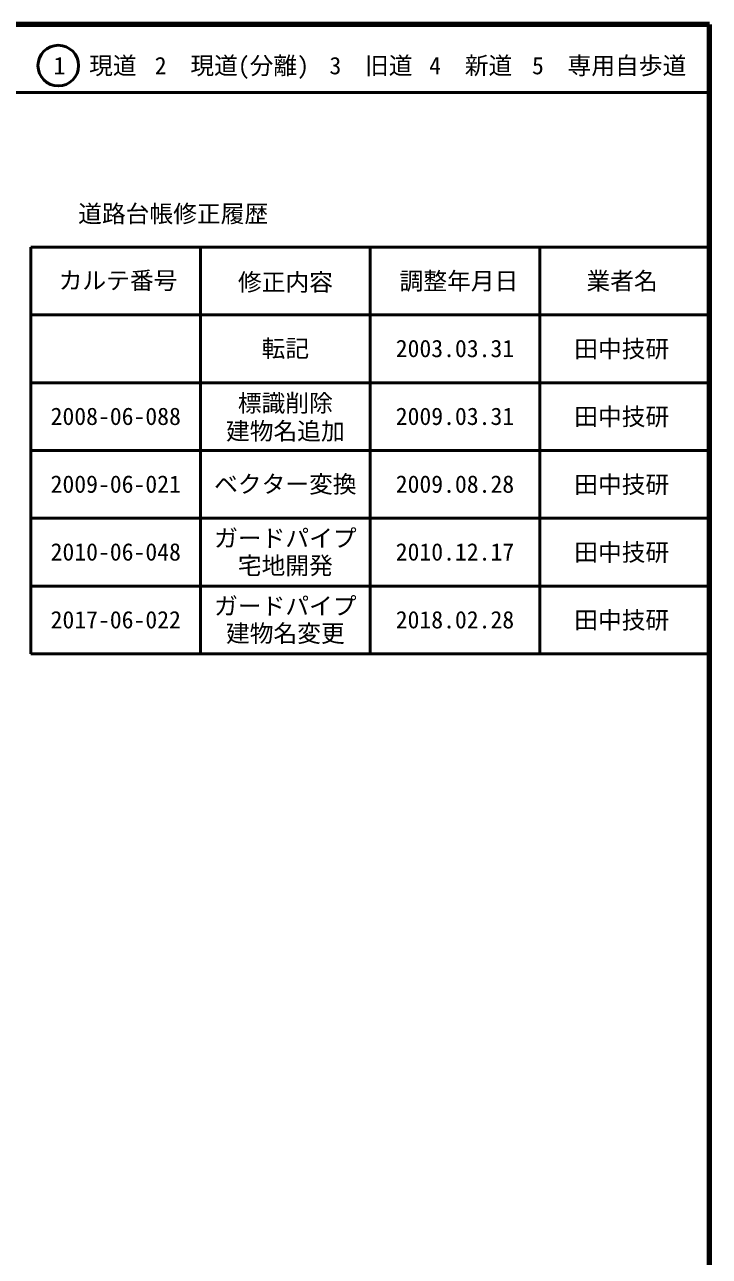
# Model space of a CAD drawing. Units: millimetres on the paper, enlarged 1000 times. Extents: x 40000 to 680000, y 20000 to 380000.
# Drawn here: x 579072 to 680000, y 198357 to 380000 of the extents above; entities that cross this region are included whole.
import ezdxf
from ezdxf.enums import TextEntityAlignment as Align

# ---------------------------------------------------------------- set-up
doc = ezdxf.new("R2010")
doc.units = ezdxf.units.MM
doc.header["$LTSCALE"] = 1000
for name, color, linetype, lineweight in [('M-TTL', 2, 'Continuous', 140), ('M-TTL-FRAM', 2, 'Continuous', 50), ('M-TTL-LINE', 7, 'Continuous', 50)]:
    doc.layers.add(name, color=color, linetype=linetype, lineweight=lineweight)
doc.layers.add('M-TTL-TXT', color=7, linetype='Continuous')
doc.styles.add('ＭＳ ゴシック', font='')
doc.styles.get('ＭＳ ゴシック').set_extended_font_data('MS Gothic')

msp = doc.modelspace()

# ---------------------------------------------------------------- linework, layer by layer
at = {"layer": 'M-TTL'}
for p, q in [((680000, 380000), (40000, 380000)), ((680000, 20000), (680000, 380000))]:
    msp.add_line(p, q, dxfattribs=at)
at = {"layer": 'M-TTL-FRAM'}
for p, q in [((580000, 347197), (580000, 287197)), ((580000, 347197), (680000, 347197)), ((580000, 287197), (680000, 287197))]:
    msp.add_line(p, q, dxfattribs=at)
at = {"layer": 'M-TTL-LINE'}
for p, q in [((40000, 370000), (680000, 370000)), ((605000, 347197), (605000, 287197)), ((630000, 347197), (630000, 287197)), ((655000, 347197), (655000, 287197)), ((580000, 337197), (680000, 337197)), ((580000, 327197), (680000, 327197)), ((580000, 317197), (680000, 317197)), ((580000, 307197), (680000, 307197)), ((580000, 297197), (680000, 297197))]:
    msp.add_line(p, q, dxfattribs=at)
msp.add_circle((584031, 373958), 3000, dxfattribs=at)

# ---------------------------------------------------------------- texts
at = {"layer": 'M-TTL-TXT', "style": 'ＭＳ ゴシック'}
for s, p in [('1\u3000現道', (589448, 373958)), ('2\u3000現道(分離)', (609619, 373958)), ('3\u3000旧道', (630121, 373958)), ('4\u3000新道', (644824, 373958)), ('5\u3000専用自歩道', (665228, 373958)), ('道路台帳修正履歴', (600968, 352113)), ('カルテ番号', (592839, 342277)), ('修正内容', (617509, 342023)), ('調整年月日', (643089, 342197)), ('業者名', (667134, 342197)), ('転記', (617500, 332245)), ('2003.03.31', (642500, 332245)), ('田中技研', (667077, 332189)), ('標識削除', (617500, 324191)), ('2008-06-088', (592500, 322245)), ('2009.03.31', (642500, 322245)), ('田中技研', (667077, 322189)), ('建物名追加', (617500, 320057)), ('2009-06-021', (592500, 312245)), ('ベクター変換', (617500, 312245)), ('2009.08.28', (642500, 312245)), ('田中技研', (667077, 312189)), ('ガードパイプ', (617500, 304266)), ('2010-06-048', (592500, 302245)), ('2010.12.17', (642500, 302245)), ('田中技研', (667077, 302189)), ('宅地開発', (617500, 300225)), ('ガードパイプ', (617500, 294266)), ('2017-06-022', (592500, 292245)), ('2018.02.28', (642500, 292245)), ('田中技研', (667077, 292189)), ('建物名変更', (617500, 290225))]:
    msp.add_text(s, height=2566, dxfattribs=at).set_placement(p, align=Align.MIDDLE_CENTER)

doc.saveas('drawing.dxf')
